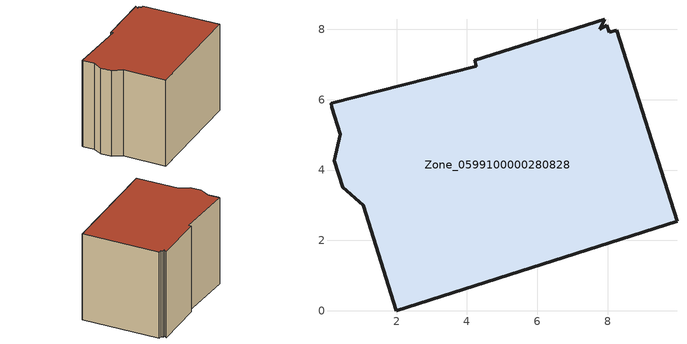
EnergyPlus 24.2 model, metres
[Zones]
Zone_0599100000280828
 floor ground (C_G): 4.27,6.95 4.21,7.12 7.91,8.29 7.77,8 7.98,8.11 8.04,7.92 8.26,7.97 9.97,2.55 1.99,0 1.05,3 0.46,3.51 0.22,4.27 0.4,5.02 0.15,5.79 0.15,5.89 z0
 wall outside (C_F): 0.15,5.89 0.15,5.79 0.4,5.02 0.22,4.27 0.46,3.51 1.05,3 1.99,0 9.97,2.55 8.26,7.97 8.04,7.92 7.98,8.11 7.77,8 7.91,8.29 4.21,7.12 4.27,6.95 0.15,5.89 z0:6.59
 roof outside (C_R): 4.27,6.95 0.15,5.89 0.15,5.79 0.4,5.02 0.22,4.27 0.46,3.51 1.05,3 1.99,0 9.97,2.55 8.26,7.97 8.04,7.92 7.98,8.11 7.77,8 7.91,8.29 4.21,7.12 z6.59
[BUILDING]
Pand.0599100000280828: North Axis=0; Terrain=City; Loads Convergence Tolerance Value=0.04; Temperature Convergence Tolerance Value=0.4; Solar Distribution=FullExterior; Maximum Number of Warmup Days=25; Minimum Number of Warmup Days=1
[Site:Location]
Rotterdam.The.Hague.AP_ZH_NLD Design_Conditions: Latitude=51.96; Longitude=4.45; Time Zone=1; Elevation=-4.5
[SITE:GROUNDTEMPERATURE:BUILDINGSURFACE]
18, 18, 18, 18, 18, 18, 18, 18, 18, 18, 18, 18
[MATERIAL] Thermal Absorptance=0.9; Solar Absorptance=0.7; Visible Absorptance=0.7
Name | Roughness | Thickness | Conductivity | Density | Specific Heat
G.TC.1946 | MediumSmooth | 0.15 | 1 | 540 | 1210
F.TC.1946 | Rough | 0.3 | 0.857143 | 1920 | 840
R.TC.1946 | MediumRough | 0.2 | 0.909091 | 1500 | 1000
[CONSTRUCTION]
C_G: G.TC.1946
C_F: F.TC.1946
C_R: R.TC.1946
[ZONE]
Zone_0599100000280828: Type=1; Multiplier=1; Ceiling Height=Autocalculate; Volume=Autocalculate; Floor Area=autocalculate; Part of Total Floor Area=Yes
[ZONEINFILTRATION:DESIGNFLOWRATE]
Infil_Zone_0599100000280828: Zone or ZoneList or Space or SpaceList=Zone_0599100000280828; Schedule=AlwaysOn; Design Flow Rate Calculation Method=Flow/Area; Flow Rate per Floor Area=0.003; Constant Term Coefficient=1; Temperature Term Coefficient=0; Velocity Term Coefficient=0; Velocity Squared Term Coefficient=0
[HVACTEMPLATE:ZONE:IDEALLOADSAIRSYSTEM]
Zone_0599100000280828: Maximum Heating Supply Air Temperature=50; Minimum Cooling Supply Air Temperature=13; Maximum Heating Supply Air Humidity Ratio=0.0156; Minimum Cooling Supply Air Humidity Ratio=0.0077; Heating Limit=NoLimit; Cooling Limit=NoLimit; Dehumidification Control Type=ConstantSensibleHeatRatio; Cooling Sensible Heat Ratio=0.7; Dehumidification Setpoint=60; Humidification Control Type=None; Humidification Setpoint=30; Outdoor Air Method=None; Outdoor Air Flow Rate per Person=0.00944; Outdoor Air Flow Rate per Zone Floor Area=0; Outdoor Air Flow Rate per Zone=0; Demand Controlled Ventilation Type=None; Outdoor Air Economizer Type=NoEconomizer; Heat Recovery Type=None; Sensible Heat Recovery Effectiveness=0.7; Latent Heat Recovery Effectiveness=0.65
[ZONECONTROL:THERMOSTAT]
ThermostatControl_Zone_0599100000280828: Zone or ZoneList=Zone_0599100000280828; Control Type Schedule=DualSetpointControlType; Control 1=Thermostat_Zone_0599100000280828; Temperature Difference Between Cutout And Setpoint=0
[THERMOSTATSETPOINT:DUALSETPOINT]
Thermostat_Zone_0599100000280828: Heating Setpoint Temperature Schedule=HeatingSetpoint_Zone_0599100000280828; Cooling Setpoint Temperature Schedule=CoolingSetpoint_Zone_0599100000280828
[SCHEDULE:COMPACT]
HeatingSetpoint_Zone_0599100000280828: Through: 12/31, For: AllDays, Until: 24:00, 21
CoolingSetpoint_Zone_0599100000280828: Through: 12/31, For: AllDays, Until: 24:00, 24
DualSetpointControlType: Through: 12/31, For: AllDays, Until: 24:00, 4
AlwaysOn: Through: 12/31, For: AllDays, Until: 24:00, 1
